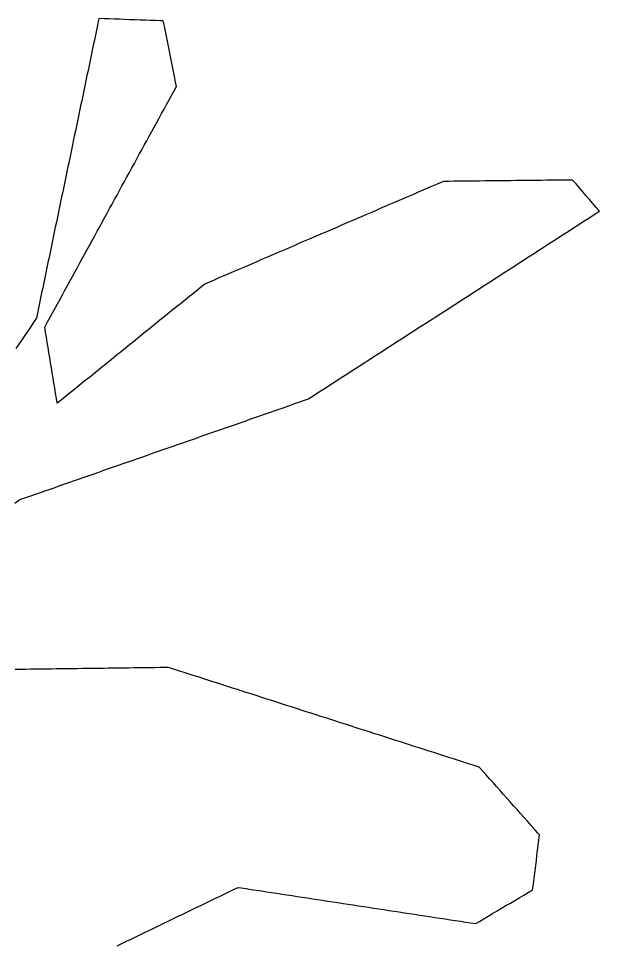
# Model space of a CAD drawing. Header units: millimetres. Extents: x 230 to 3347, y 514 to 5196.
# Drawn here: x 3234 to 3346.6, y 2708.3 to 2887.9 of the extents above; entities that cross this region are included whole.
import ezdxf

# ---------------------------------------------------------------- set-up
doc = ezdxf.new("R2010")
doc.units = ezdxf.units.MM
doc.layers.add('ALL_ISLANDS', color=7, linetype='Continuous')
doc.layers.add('OUTLINE_ISLAND_01', color=7, linetype='Continuous')

msp = doc.modelspace()

# ---------------------------------------------------------------- linework, layer by layer
at = {"layer": 'ALL_ISLANDS'}
for points in [[(3233.3006, 2794.0025), (3234.0881, 2794.6189), (3234.4569, 2794.7476), (3235.4011, 2795.0771), (3236.3453, 2795.4065), (3237.2895, 2795.736), (3238.2336, 2796.0654), (3239.1778, 2796.3949), (3240.122, 2796.7243), (3241.0661, 2797.0538), (3242.0103, 2797.3832), (3242.9545, 2797.7126), (3243.8987, 2798.0421), (3244.8428, 2798.3715), (3245.787, 2798.701), (3246.7312, 2799.0304), (3247.6754, 2799.3599), (3248.6195, 2799.6893), (3249.5637, 2800.0188), (3250.5079, 2800.3482), (3251.4521, 2800.6777), (3252.3962, 2801.0071), (3253.3404, 2801.3366), (3254.2846, 2801.666), (3255.2288, 2801.9954), (3256.1729, 2802.3249), (3257.1171, 2802.6543), (3258.0613, 2802.9838), (3259.0055, 2803.3132), (3259.9496, 2803.6427), (3260.8938, 2803.9721), (3261.838, 2804.3016), (3262.7822, 2804.631), (3263.7263, 2804.9605), (3264.6705, 2805.2899), (3265.6147, 2805.6194), (3266.5589, 2805.9488), (3267.503, 2806.2782), (3268.4472, 2806.6077), (3269.3914, 2806.9371), (3270.3356, 2807.2666), (3271.2797, 2807.596), (3272.2239, 2807.9255), (3273.1681, 2808.2549), (3274.1123, 2808.5844), (3275.0564, 2808.9138), (3276.0006, 2809.2433), (3276.9448, 2809.5727), (3277.889, 2809.9022), (3278.8331, 2810.2316), (3279.7773, 2810.561), (3280.7215, 2810.8905), (3281.6656, 2811.2199), (3282.6098, 2811.5494), (3283.554, 2811.8788), (3284.4982, 2812.2083), (3285.4423, 2812.5377), (3286.3865, 2812.8672), (3287.3307, 2813.1966), (3288.2749, 2813.5261), (3289.219, 2813.8555), (3290.1632, 2814.185), (3290.2541, 2814.2436), (3291.0945, 2814.7857), (3291.9348, 2815.3277), (3292.7751, 2815.8698), (3293.6155, 2816.4119), (3294.4558, 2816.9539), (3295.2961, 2817.496), (3296.1365, 2818.0381), (3296.9768, 2818.5801), (3297.8171, 2819.1222), (3298.6575, 2819.6643), (3299.4978, 2820.2064), (3300.3381, 2820.7484), (3301.1785, 2821.2905), (3302.0188, 2821.8326), (3302.8591, 2822.3746), (3303.6995, 2822.9167), (3304.5398, 2823.4588), (3305.3801, 2824.0008), (3306.2205, 2824.5429), (3307.0608, 2825.085), (3307.9011, 2825.627), (3308.7415, 2826.1691), (3309.5818, 2826.7112), (3310.4221, 2827.2532), (3311.2625, 2827.7953), (3312.1028, 2828.3374), (3312.9431, 2828.8794), (3313.7835, 2829.4215), (3314.6238, 2829.9636), (3315.4642, 2830.5057), (3316.3045, 2831.0477), (3317.1448, 2831.5898), (3317.9852, 2832.1319), (3318.8255, 2832.6739), (3319.6658, 2833.216), (3320.5062, 2833.7581), (3321.3465, 2834.3001), (3322.1868, 2834.8422), (3323.0272, 2835.3843), (3323.8675, 2835.9263), (3324.7078, 2836.4684), (3325.5482, 2837.0105), (3326.3885, 2837.5525), (3327.2288, 2838.0946), (3328.0692, 2838.6367), (3328.9095, 2839.1788), (3329.7498, 2839.7208), (3330.5902, 2840.2629), (3331.4305, 2840.805), (3332.2708, 2841.347), (3333.1112, 2841.8891), (3333.9515, 2842.4312), (3334.7918, 2842.9732), (3335.6322, 2843.5153), (3336.4725, 2844.0574), (3337.3128, 2844.5994), (3338.1532, 2845.1415), (3338.9935, 2845.6836), (3339.8338, 2846.2256), (3340.6742, 2846.7677), (3341.5145, 2847.3098), (3342.3548, 2847.8519), (3343.1952, 2848.3939), (3344.0355, 2848.936), (3344.8758, 2849.4781), (3345.7162, 2850.0201), (3346.5565, 2850.5622), (3345.9386, 2851.2771), (3345.2847, 2852.0337), (3344.6308, 2852.7903), (3343.9769, 2853.5469), (3343.323, 2854.3035), (3342.6691, 2855.06), (3342.0152, 2855.8166), (3341.3613, 2856.5732), (3341.3362, 2856.5729), (3340.3363, 2856.5624), (3339.3363, 2856.5519), (3338.3364, 2856.5414), (3337.3364, 2856.5309), (3336.3365, 2856.5203), (3335.3366, 2856.5098), (3334.3366, 2856.4993), (3333.3367, 2856.4888), (3332.3367, 2856.4782), (3331.3368, 2856.4677), (3330.3368, 2856.4572), (3329.3369, 2856.4467), (3328.3369, 2856.4361), (3327.337, 2856.4256), (3326.3371, 2856.4151), (3325.3371, 2856.4046), (3324.3372, 2856.394), (3323.3372, 2856.3835), (3322.3373, 2856.373), (3321.3373, 2856.3625), (3320.3374, 2856.3519), (3319.3374, 2856.3414), (3318.3375, 2856.3309), (3317.3376, 2856.3204), (3316.3376, 2856.3098), (3316.0077, 2856.168), (3315.0891, 2855.7729), (3314.1704, 2855.3779), (3313.2518, 2854.9828), (3312.3331, 2854.5878), (3311.4145, 2854.1927), (3310.4958, 2853.7977), (3309.5772, 2853.4026), (3308.6585, 2853.0075), (3307.7398, 2852.6125), (3306.8212, 2852.2174), (3305.9025, 2851.8224), (3304.9839, 2851.4273), (3304.0652, 2851.0323), (3303.1466, 2850.6372), (3302.2279, 2850.2421), (3301.3092, 2849.8471), (3300.3906, 2849.452), (3299.4719, 2849.057), (3298.5533, 2848.6619), (3297.6346, 2848.2669), (3296.716, 2847.8718), (3295.7973, 2847.4767), (3294.8786, 2847.0817), (3293.96, 2846.6866), (3293.0413, 2846.2916), (3292.1227, 2845.8965), (3291.204, 2845.5015), (3290.2854, 2845.1064), (3289.3667, 2844.7113), (3288.448, 2844.3163), (3287.5294, 2843.9212), (3286.6107, 2843.5262), (3285.6921, 2843.1311), (3284.7734, 2842.7361), (3283.8548, 2842.341), (3282.9361, 2841.946), (3282.0175, 2841.5509), (3281.0988, 2841.1558), (3280.1801, 2840.7608), (3279.2615, 2840.3657), (3278.3428, 2839.9707), (3277.4242, 2839.5756), (3276.5055, 2839.1806), (3275.5869, 2838.7855), (3274.6682, 2838.3904), (3273.7495, 2837.9954), (3272.8309, 2837.6003), (3271.9122, 2837.2053), (3270.9936, 2836.8102), (3270.0749, 2836.4152), (3269.4947, 2835.9467), (3268.7167, 2835.3184), (3267.9387, 2834.6901), (3267.1607, 2834.0619), (3266.3827, 2833.4336), (3265.6047, 2832.8053), (3264.8267, 2832.1771), (3264.0487, 2831.5488), (3263.2707, 2830.9206), (3262.4927, 2830.2923), (3261.7147, 2829.664), (3260.9367, 2829.0358), (3260.1587, 2828.4075), (3259.3807, 2827.7793), (3258.6027, 2827.151), (3257.8247, 2826.5227), (3257.0467, 2825.8945), (3256.2687, 2825.2662), (3255.4907, 2824.6379), (3254.7127, 2824.0097), (3253.9347, 2823.3814), (3253.1567, 2822.7532), (3252.3787, 2822.1249), (3251.6007, 2821.4966), (3250.8227, 2820.8684), (3250.0447, 2820.2401), (3249.2667, 2819.6118), (3248.4887, 2818.9836), (3247.7107, 2818.3553), (3246.9327, 2817.7271), (3246.1547, 2817.0988), (3245.3767, 2816.4705), (3244.5987, 2815.8423), (3243.8207, 2815.214), (3243.0427, 2814.5858), (3242.2647, 2813.9575), (3241.4867, 2813.3292), (3241.3319, 2814.2753), (3241.1704, 2815.2621), (3241.0089, 2816.249), (3240.8474, 2817.2359), (3240.686, 2818.2228), (3240.5245, 2819.2096), (3240.363, 2820.1965), (3240.2015, 2821.1834), (3240.0401, 2822.1703), (3239.8786, 2823.1571), (3239.7171, 2824.144), (3239.5556, 2825.1309), (3239.3941, 2826.1178), (3239.2327, 2827.1046), (3239.0712, 2828.0915), (3239.1462, 2828.2285), (3239.6265, 2829.1057), (3240.1067, 2829.9828), (3240.587, 2830.8599), (3241.0672, 2831.737), (3241.5475, 2832.6142), (3242.0277, 2833.4913), (3242.508, 2834.3684), (3242.9882, 2835.2456), (3243.4685, 2836.1227), (3243.9488, 2836.9998), (3244.429, 2837.8769), (3244.9093, 2838.7541), (3245.3895, 2839.6312), (3245.8698, 2840.5083), (3246.35, 2841.3855), (3246.8303, 2842.2626), (3247.3105, 2843.1397), (3247.7908, 2844.0168), (3248.2711, 2844.894), (3248.7513, 2845.7711), (3249.2316, 2846.6482), (3249.7118, 2847.5254), (3250.1921, 2848.4025), (3250.6723, 2849.2796), (3251.1526, 2850.1567), (3251.6328, 2851.0339), (3252.1131, 2851.911), (3252.5934, 2852.7881), (3253.0736, 2853.6653), (3253.5539, 2854.5424), (3254.0341, 2855.4195), (3254.5144, 2856.2966), (3254.9946, 2857.1738), (3255.4749, 2858.0509), (3255.9551, 2858.928), (3256.4354, 2859.8052), (3256.9156, 2860.6823), (3257.3959, 2861.5594), (3257.8762, 2862.4365), (3258.3564, 2863.3137), (3258.8367, 2864.1908), (3259.3169, 2865.0679), (3259.7972, 2865.9451), (3260.2774, 2866.8222), (3260.7577, 2867.6993), (3261.2379, 2868.5764), (3261.7182, 2869.4536), (3262.1985, 2870.3307), (3262.6787, 2871.2078), (3263.159, 2872.085), (3263.6392, 2872.9621), (3264.1195, 2873.8392), (3264.5997, 2874.7163), (3264.4164, 2875.6259), (3264.2189, 2876.6062), (3264.0213, 2877.5865), (3263.8238, 2878.5668), (3263.6262, 2879.547), (3263.4287, 2880.5273), (3263.2311, 2881.5076), (3263.0336, 2882.4879), (3262.836, 2883.4682), (3262.6385, 2884.4485), (3262.4409, 2885.4288), (3262.2434, 2886.4091), (3262.0458, 2887.3894), (3261.5478, 2887.4079), (3260.5485, 2887.4452), (3259.5492, 2887.4824), (3258.5499, 2887.5196), (3257.5506, 2887.5569), (3256.5513, 2887.5941), (3255.552, 2887.6313), (3254.5527, 2887.6685), (3253.5534, 2887.7058), (3252.5541, 2887.743), (3251.5548, 2887.7802), (3250.5555, 2887.8175), (3249.5561, 2887.8547), (3249.4972, 2887.5722), (3249.2928, 2886.5933), (3249.0885, 2885.6144), (3248.8842, 2884.6355), (3248.6799, 2883.6566), (3248.4755, 2882.6777), (3248.2712, 2881.6988), (3248.0669, 2880.7199), (3247.8625, 2879.741), (3247.6582, 2878.7621), (3247.4539, 2877.7832), (3247.2495, 2876.8043), (3247.0452, 2875.8254), (3246.8409, 2874.8465), (3246.6365, 2873.8676), (3246.4322, 2872.8887), (3246.2279, 2871.9098), (3246.0235, 2870.9309), (3245.8192, 2869.952), (3245.6149, 2868.9731), (3245.4105, 2867.9942), (3245.2062, 2867.0153), (3245.0019, 2866.0364), (3244.7975, 2865.0575), (3244.5932, 2864.0786), (3244.3889, 2863.0997), (3244.1846, 2862.1207), (3243.9802, 2861.1418), (3243.7759, 2860.1629), (3243.5716, 2859.184), (3243.3672, 2858.2051), (3243.1629, 2857.2262), (3242.9586, 2856.2473), (3242.7542, 2855.2684), (3242.5499, 2854.2895), (3242.3456, 2853.3106), (3242.1412, 2852.3317), (3241.9369, 2851.3528), (3241.7326, 2850.3739), (3241.5282, 2849.395), (3241.3239, 2848.4161), (3241.1196, 2847.4372), (3240.9152, 2846.4583), (3240.7109, 2845.4794), (3240.5066, 2844.5005), (3240.3022, 2843.5216), (3240.0979, 2842.5427), (3239.8936, 2841.5638), (3239.6892, 2840.5849), (3239.4849, 2839.606), (3239.2806, 2838.6271), (3239.0763, 2837.6482), (3238.8719, 2836.6693), (3238.6676, 2835.6904), (3238.4633, 2834.7115), (3238.2589, 2833.7326), (3238.0546, 2832.7537), (3237.8503, 2831.7748), (3237.6459, 2830.7959), (3237.4416, 2829.817), (3237.3925, 2829.7439), (3236.8349, 2828.9138), (3236.2773, 2828.0837), (3235.7197, 2827.2536), (3235.1621, 2826.4235), (3234.6044, 2825.5934), (3234.0468, 2824.7633), (3233.4892, 2823.9332)], [(3253.1074, 2708.2603), (3254.0079, 2708.6951), (3254.9085, 2709.1298), (3255.809, 2709.5646), (3256.7096, 2709.9993), (3257.6101, 2710.4341), (3258.5107, 2710.8688), (3259.4112, 2711.3036), (3260.3118, 2711.7383), (3261.2123, 2712.1731), (3262.1129, 2712.6078), (3263.0134, 2713.0426), (3263.914, 2713.4773), (3264.8145, 2713.9121), (3265.7151, 2714.3468), (3266.6156, 2714.7816), (3267.5162, 2715.2163), (3268.4167, 2715.6511), (3269.3173, 2716.0858), (3270.2178, 2716.5206), (3271.1184, 2716.9553), (3272.0189, 2717.3901), (3272.9195, 2717.8248), (3273.82, 2718.2596), (3274.7206, 2718.6943), (3275.6211, 2719.1291), (3276.5217, 2719.5638), (3277.0993, 2719.4759), (3278.0879, 2719.3253), (3279.0765, 2719.1747), (3280.0651, 2719.0241), (3281.0537, 2718.8735), (3282.0423, 2718.7229), (3283.0309, 2718.5723), (3284.0195, 2718.4217), (3285.0081, 2718.2712), (3285.9967, 2718.1206), (3286.9853, 2717.97), (3287.9739, 2717.8194), (3288.9625, 2717.6688), (3289.9511, 2717.5182), (3290.9397, 2717.3676), (3291.9283, 2717.2171), (3292.9169, 2717.0665), (3293.9055, 2716.9159), (3294.8941, 2716.7653), (3295.8827, 2716.6147), (3296.8713, 2716.4641), (3297.8599, 2716.3135), (3298.8485, 2716.163), (3299.837, 2716.0124), (3300.8256, 2715.8618), (3301.8142, 2715.7112), (3302.8028, 2715.5606), (3303.7914, 2715.41), (3304.78, 2715.2594), (3305.7686, 2715.1089), (3306.7572, 2714.9583), (3307.7458, 2714.8077), (3308.7344, 2714.6571), (3309.723, 2714.5065), (3310.7116, 2714.3559), (3311.7002, 2714.2053), (3312.6888, 2714.0547), (3313.6774, 2713.9042), (3314.666, 2713.7536), (3315.6546, 2713.603), (3316.6432, 2713.4524), (3317.6318, 2713.3018), (3318.6204, 2713.1512), (3319.609, 2713.0006), (3320.5976, 2712.8501), (3321.5862, 2712.6995), (3322.5748, 2712.5489), (3323.2808, 2712.9684), (3324.1405, 2713.4792), (3325.0002, 2713.99), (3325.8599, 2714.5008), (3326.7196, 2715.0116), (3327.5793, 2715.5224), (3328.439, 2716.0332), (3329.2987, 2716.544), (3330.1584, 2717.0548), (3331.0181, 2717.5656), (3331.8778, 2718.0765), (3332.7375, 2718.5873), (3333.5972, 2719.0981), (3333.6887, 2719.8129), (3333.8157, 2720.8048), (3333.9427, 2721.7967), (3334.0696, 2722.7887), (3334.1966, 2723.7806), (3334.3236, 2724.7725), (3334.4506, 2725.7644), (3334.5776, 2726.7563), (3334.7045, 2727.7482), (3334.8315, 2728.7401), (3334.9585, 2729.732), (3334.5794, 2730.1574), (3333.914, 2730.9039), (3333.2487, 2731.6504), (3332.5833, 2732.397), (3331.918, 2733.1435), (3331.2526, 2733.89), (3330.5873, 2734.6366), (3329.9219, 2735.3831), (3329.2565, 2736.1296), (3328.5912, 2736.8761), (3327.9258, 2737.6227), (3327.2605, 2738.3692), (3326.5951, 2739.1157), (3325.9298, 2739.8623), (3325.2644, 2740.6088), (3324.5991, 2741.3553), (3323.9337, 2742.1018), (3323.2684, 2742.8484), (3323.0559, 2742.9165), (3322.1037, 2743.2218), (3321.1514, 2743.5271), (3320.1992, 2743.8324), (3319.2469, 2744.1378), (3318.2947, 2744.4431), (3317.3424, 2744.7484), (3316.3902, 2745.0537), (3315.4379, 2745.359), (3314.4857, 2745.6644), (3313.5334, 2745.9697), (3312.5812, 2746.275), (3311.6289, 2746.5803), (3310.6767, 2746.8856), (3309.7244, 2747.191), (3308.7722, 2747.4963), (3307.8199, 2747.8016), (3306.8677, 2748.1069), (3305.9154, 2748.4122), (3304.9632, 2748.7176), (3304.0109, 2749.0229), (3303.0587, 2749.3282), (3302.1064, 2749.6335), (3301.1542, 2749.9388), (3300.2019, 2750.2441), (3299.2497, 2750.5495), (3298.2974, 2750.8548), (3297.3452, 2751.1601), (3296.3929, 2751.4654), (3295.4407, 2751.7707), (3294.4884, 2752.0761), (3293.5362, 2752.3814), (3292.5839, 2752.6867), (3291.6317, 2752.992), (3290.6794, 2753.2973), (3289.7272, 2753.6027), (3288.7749, 2753.908), (3287.8227, 2754.2133), (3286.8704, 2754.5186), (3285.9182, 2754.8239), (3284.9659, 2755.1293), (3284.0137, 2755.4346), (3283.0614, 2755.7399), (3282.1092, 2756.0452), (3281.1569, 2756.3505), (3280.2047, 2756.6559), (3279.2524, 2756.9612), (3278.3002, 2757.2665), (3277.3479, 2757.5718), (3276.3957, 2757.8771), (3275.4434, 2758.1824), (3274.4912, 2758.4878), (3273.5389, 2758.7931), (3272.5867, 2759.0984), (3271.6344, 2759.4037), (3270.6822, 2759.709), (3269.7299, 2760.0144), (3268.7777, 2760.3197), (3267.8254, 2760.625), (3266.8732, 2760.9303), (3265.9209, 2761.2356), (3264.9687, 2761.541), (3264.0164, 2761.8463), (3263.0642, 2762.1516), (3262.3557, 2762.1424), (3261.3558, 2762.1295), (3260.3559, 2762.1165), (3259.356, 2762.1036), (3258.3561, 2762.0906), (3257.3562, 2762.0777), (3256.3562, 2762.0647), (3255.3563, 2762.0517), (3254.3564, 2762.0388), (3253.3565, 2762.0258), (3252.3566, 2762.0129), (3251.3567, 2761.9999), (3250.3567, 2761.987), (3249.3568, 2761.974), (3248.3569, 2761.9611), (3247.357, 2761.9481), (3246.3571, 2761.9352), (3245.3572, 2761.9222), (3244.3572, 2761.9093), (3243.3573, 2761.8963), (3242.3574, 2761.8834), (3241.3575, 2761.8704), (3240.3576, 2761.8574), (3239.3577, 2761.8445), (3238.3578, 2761.8315), (3237.3578, 2761.8186), (3236.3579, 2761.8056), (3235.358, 2761.7927), (3234.3581, 2761.7797), (3233.3582, 2761.7668)]]:
    msp.add_lwpolyline(points, dxfattribs=at)
at = {"layer": 'OUTLINE_ISLAND_01'}
for points in [[(3233.3006, 2794.0025), (3234.0881, 2794.6189), (3234.4569, 2794.7476), (3235.4011, 2795.0771), (3236.3453, 2795.4065), (3237.2895, 2795.736), (3238.2336, 2796.0654), (3239.1778, 2796.3949), (3240.122, 2796.7243), (3241.0661, 2797.0538), (3242.0103, 2797.3832), (3242.9545, 2797.7126), (3243.8987, 2798.0421), (3244.8428, 2798.3715), (3245.787, 2798.701), (3246.7312, 2799.0304), (3247.6754, 2799.3599), (3248.6195, 2799.6893), (3249.5637, 2800.0188), (3250.5079, 2800.3482), (3251.4521, 2800.6777), (3252.3962, 2801.0071), (3253.3404, 2801.3366), (3254.2846, 2801.666), (3255.2288, 2801.9954), (3256.1729, 2802.3249), (3257.1171, 2802.6543), (3258.0613, 2802.9838), (3259.0055, 2803.3132), (3259.9496, 2803.6427), (3260.8938, 2803.9721), (3261.838, 2804.3016), (3262.7822, 2804.631), (3263.7263, 2804.9605), (3264.6705, 2805.2899), (3265.6147, 2805.6194), (3266.5589, 2805.9488), (3267.503, 2806.2782), (3268.4472, 2806.6077), (3269.3914, 2806.9371), (3270.3356, 2807.2666), (3271.2797, 2807.596), (3272.2239, 2807.9255), (3273.1681, 2808.2549), (3274.1123, 2808.5844), (3275.0564, 2808.9138), (3276.0006, 2809.2433), (3276.9448, 2809.5727), (3277.889, 2809.9022), (3278.8331, 2810.2316), (3279.7773, 2810.561), (3280.7215, 2810.8905), (3281.6656, 2811.2199), (3282.6098, 2811.5494), (3283.554, 2811.8788), (3284.4982, 2812.2083), (3285.4423, 2812.5377), (3286.3865, 2812.8672), (3287.3307, 2813.1966), (3288.2749, 2813.5261), (3289.219, 2813.8555), (3290.1632, 2814.185), (3290.2541, 2814.2436), (3291.0945, 2814.7857), (3291.9348, 2815.3277), (3292.7751, 2815.8698), (3293.6155, 2816.4119), (3294.4558, 2816.9539), (3295.2961, 2817.496), (3296.1365, 2818.0381), (3296.9768, 2818.5801), (3297.8171, 2819.1222), (3298.6575, 2819.6643), (3299.4978, 2820.2064), (3300.3381, 2820.7484), (3301.1785, 2821.2905), (3302.0188, 2821.8326), (3302.8591, 2822.3746), (3303.6995, 2822.9167), (3304.5398, 2823.4588), (3305.3801, 2824.0008), (3306.2205, 2824.5429), (3307.0608, 2825.085), (3307.9011, 2825.627), (3308.7415, 2826.1691), (3309.5818, 2826.7112), (3310.4221, 2827.2532), (3311.2625, 2827.7953), (3312.1028, 2828.3374), (3312.9431, 2828.8794), (3313.7835, 2829.4215), (3314.6238, 2829.9636), (3315.4642, 2830.5057), (3316.3045, 2831.0477), (3317.1448, 2831.5898), (3317.9852, 2832.1319), (3318.8255, 2832.6739), (3319.6658, 2833.216), (3320.5062, 2833.7581), (3321.3465, 2834.3001), (3322.1868, 2834.8422), (3323.0272, 2835.3843), (3323.8675, 2835.9263), (3324.7078, 2836.4684), (3325.5482, 2837.0105), (3326.3885, 2837.5525), (3327.2288, 2838.0946), (3328.0692, 2838.6367), (3328.9095, 2839.1788), (3329.7498, 2839.7208), (3330.5902, 2840.2629), (3331.4305, 2840.805), (3332.2708, 2841.347), (3333.1112, 2841.8891), (3333.9515, 2842.4312), (3334.7918, 2842.9732), (3335.6322, 2843.5153), (3336.4725, 2844.0574), (3337.3128, 2844.5994), (3338.1532, 2845.1415), (3338.9935, 2845.6836), (3339.8338, 2846.2256), (3340.6742, 2846.7677), (3341.5145, 2847.3098), (3342.3548, 2847.8519), (3343.1952, 2848.3939), (3344.0355, 2848.936), (3344.8758, 2849.4781), (3345.7162, 2850.0201), (3346.5565, 2850.5622), (3345.9386, 2851.2771), (3345.2847, 2852.0337), (3344.6308, 2852.7903), (3343.9769, 2853.5469), (3343.323, 2854.3035), (3342.6691, 2855.06), (3342.0152, 2855.8166), (3341.3613, 2856.5732), (3341.3362, 2856.5729), (3340.3363, 2856.5624), (3339.3363, 2856.5519), (3338.3364, 2856.5414), (3337.3364, 2856.5309), (3336.3365, 2856.5203), (3335.3366, 2856.5098), (3334.3366, 2856.4993), (3333.3367, 2856.4888), (3332.3367, 2856.4782), (3331.3368, 2856.4677), (3330.3368, 2856.4572), (3329.3369, 2856.4467), (3328.3369, 2856.4361), (3327.337, 2856.4256), (3326.3371, 2856.4151), (3325.3371, 2856.4046), (3324.3372, 2856.394), (3323.3372, 2856.3835), (3322.3373, 2856.373), (3321.3373, 2856.3625), (3320.3374, 2856.3519), (3319.3374, 2856.3414), (3318.3375, 2856.3309), (3317.3376, 2856.3204), (3316.3376, 2856.3098), (3316.0077, 2856.168), (3315.0891, 2855.7729), (3314.1704, 2855.3779), (3313.2518, 2854.9828), (3312.3331, 2854.5878), (3311.4145, 2854.1927), (3310.4958, 2853.7977), (3309.5772, 2853.4026), (3308.6585, 2853.0075), (3307.7398, 2852.6125), (3306.8212, 2852.2174), (3305.9025, 2851.8224), (3304.9839, 2851.4273), (3304.0652, 2851.0323), (3303.1466, 2850.6372), (3302.2279, 2850.2421), (3301.3092, 2849.8471), (3300.3906, 2849.452), (3299.4719, 2849.057), (3298.5533, 2848.6619), (3297.6346, 2848.2669), (3296.716, 2847.8718), (3295.7973, 2847.4767), (3294.8786, 2847.0817), (3293.96, 2846.6866), (3293.0413, 2846.2916), (3292.1227, 2845.8965), (3291.204, 2845.5015), (3290.2854, 2845.1064), (3289.3667, 2844.7113), (3288.448, 2844.3163), (3287.5294, 2843.9212), (3286.6107, 2843.5262), (3285.6921, 2843.1311), (3284.7734, 2842.7361), (3283.8548, 2842.341), (3282.9361, 2841.946), (3282.0175, 2841.5509), (3281.0988, 2841.1558), (3280.1801, 2840.7608), (3279.2615, 2840.3657), (3278.3428, 2839.9707), (3277.4242, 2839.5756), (3276.5055, 2839.1806), (3275.5869, 2838.7855), (3274.6682, 2838.3904), (3273.7495, 2837.9954), (3272.8309, 2837.6003), (3271.9122, 2837.2053), (3270.9936, 2836.8102), (3270.0749, 2836.4152), (3269.4947, 2835.9467), (3268.7167, 2835.3184), (3267.9387, 2834.6901), (3267.1607, 2834.0619), (3266.3827, 2833.4336), (3265.6047, 2832.8053), (3264.8267, 2832.1771), (3264.0487, 2831.5488), (3263.2707, 2830.9206), (3262.4927, 2830.2923), (3261.7147, 2829.664), (3260.9367, 2829.0358), (3260.1587, 2828.4075), (3259.3807, 2827.7793), (3258.6027, 2827.151), (3257.8247, 2826.5227), (3257.0467, 2825.8945), (3256.2687, 2825.2662), (3255.4907, 2824.6379), (3254.7127, 2824.0097), (3253.9347, 2823.3814), (3253.1567, 2822.7532), (3252.3787, 2822.1249), (3251.6007, 2821.4966), (3250.8227, 2820.8684), (3250.0447, 2820.2401), (3249.2667, 2819.6118), (3248.4887, 2818.9836), (3247.7107, 2818.3553), (3246.9327, 2817.7271), (3246.1547, 2817.0988), (3245.3767, 2816.4705), (3244.5987, 2815.8423), (3243.8207, 2815.214), (3243.0427, 2814.5858), (3242.2647, 2813.9575), (3241.4867, 2813.3292), (3241.3319, 2814.2753), (3241.1704, 2815.2621), (3241.0089, 2816.249), (3240.8474, 2817.2359), (3240.686, 2818.2228), (3240.5245, 2819.2096), (3240.363, 2820.1965), (3240.2015, 2821.1834), (3240.0401, 2822.1703), (3239.8786, 2823.1571), (3239.7171, 2824.144), (3239.5556, 2825.1309), (3239.3941, 2826.1178), (3239.2327, 2827.1046), (3239.0712, 2828.0915), (3239.1462, 2828.2285), (3239.6265, 2829.1057), (3240.1067, 2829.9828), (3240.587, 2830.8599), (3241.0672, 2831.737), (3241.5475, 2832.6142), (3242.0277, 2833.4913), (3242.508, 2834.3684), (3242.9882, 2835.2456), (3243.4685, 2836.1227), (3243.9488, 2836.9998), (3244.429, 2837.8769), (3244.9093, 2838.7541), (3245.3895, 2839.6312), (3245.8698, 2840.5083), (3246.35, 2841.3855), (3246.8303, 2842.2626), (3247.3105, 2843.1397), (3247.7908, 2844.0168), (3248.2711, 2844.894), (3248.7513, 2845.7711), (3249.2316, 2846.6482), (3249.7118, 2847.5254), (3250.1921, 2848.4025), (3250.6723, 2849.2796), (3251.1526, 2850.1567), (3251.6328, 2851.0339), (3252.1131, 2851.911), (3252.5934, 2852.7881), (3253.0736, 2853.6653), (3253.5539, 2854.5424), (3254.0341, 2855.4195), (3254.5144, 2856.2966), (3254.9946, 2857.1738), (3255.4749, 2858.0509), (3255.9551, 2858.928), (3256.4354, 2859.8052), (3256.9156, 2860.6823), (3257.3959, 2861.5594), (3257.8762, 2862.4365), (3258.3564, 2863.3137), (3258.8367, 2864.1908), (3259.3169, 2865.0679), (3259.7972, 2865.9451), (3260.2774, 2866.8222), (3260.7577, 2867.6993), (3261.2379, 2868.5764), (3261.7182, 2869.4536), (3262.1985, 2870.3307), (3262.6787, 2871.2078), (3263.159, 2872.085), (3263.6392, 2872.9621), (3264.1195, 2873.8392), (3264.5997, 2874.7163), (3264.4164, 2875.6259), (3264.2189, 2876.6062), (3264.0213, 2877.5865), (3263.8238, 2878.5668), (3263.6262, 2879.547), (3263.4287, 2880.5273), (3263.2311, 2881.5076), (3263.0336, 2882.4879), (3262.836, 2883.4682), (3262.6385, 2884.4485), (3262.4409, 2885.4288), (3262.2434, 2886.4091), (3262.0458, 2887.3894), (3261.5478, 2887.4079), (3260.5485, 2887.4452), (3259.5492, 2887.4824), (3258.5499, 2887.5196), (3257.5506, 2887.5569), (3256.5513, 2887.5941), (3255.552, 2887.6313), (3254.5527, 2887.6685), (3253.5534, 2887.7058), (3252.5541, 2887.743), (3251.5548, 2887.7802), (3250.5555, 2887.8175), (3249.5561, 2887.8547), (3249.4972, 2887.5722), (3249.2928, 2886.5933), (3249.0885, 2885.6144), (3248.8842, 2884.6355), (3248.6799, 2883.6566), (3248.4755, 2882.6777), (3248.2712, 2881.6988), (3248.0669, 2880.7199), (3247.8625, 2879.741), (3247.6582, 2878.7621), (3247.4539, 2877.7832), (3247.2495, 2876.8043), (3247.0452, 2875.8254), (3246.8409, 2874.8465), (3246.6365, 2873.8676), (3246.4322, 2872.8887), (3246.2279, 2871.9098), (3246.0235, 2870.9309), (3245.8192, 2869.952), (3245.6149, 2868.9731), (3245.4105, 2867.9942), (3245.2062, 2867.0153), (3245.0019, 2866.0364), (3244.7975, 2865.0575), (3244.5932, 2864.0786), (3244.3889, 2863.0997), (3244.1846, 2862.1207), (3243.9802, 2861.1418), (3243.7759, 2860.1629), (3243.5716, 2859.184), (3243.3672, 2858.2051), (3243.1629, 2857.2262), (3242.9586, 2856.2473), (3242.7542, 2855.2684), (3242.5499, 2854.2895), (3242.3456, 2853.3106), (3242.1412, 2852.3317), (3241.9369, 2851.3528), (3241.7326, 2850.3739), (3241.5282, 2849.395), (3241.3239, 2848.4161), (3241.1196, 2847.4372), (3240.9152, 2846.4583), (3240.7109, 2845.4794), (3240.5066, 2844.5005), (3240.3022, 2843.5216), (3240.0979, 2842.5427), (3239.8936, 2841.5638), (3239.6892, 2840.5849), (3239.4849, 2839.606), (3239.2806, 2838.6271), (3239.0763, 2837.6482), (3238.8719, 2836.6693), (3238.6676, 2835.6904), (3238.4633, 2834.7115), (3238.2589, 2833.7326), (3238.0546, 2832.7537), (3237.8503, 2831.7748), (3237.6459, 2830.7959), (3237.4416, 2829.817), (3237.3925, 2829.7439), (3236.8349, 2828.9138), (3236.2773, 2828.0837), (3235.7197, 2827.2536), (3235.1621, 2826.4235), (3234.6044, 2825.5934), (3234.0468, 2824.7633), (3233.4892, 2823.9332)], [(3253.1074, 2708.2603), (3254.0079, 2708.6951), (3254.9085, 2709.1298), (3255.809, 2709.5646), (3256.7096, 2709.9993), (3257.6101, 2710.4341), (3258.5107, 2710.8688), (3259.4112, 2711.3036), (3260.3118, 2711.7383), (3261.2123, 2712.1731), (3262.1129, 2712.6078), (3263.0134, 2713.0426), (3263.914, 2713.4773), (3264.8145, 2713.9121), (3265.7151, 2714.3468), (3266.6156, 2714.7816), (3267.5162, 2715.2163), (3268.4167, 2715.6511), (3269.3173, 2716.0858), (3270.2178, 2716.5206), (3271.1184, 2716.9553), (3272.0189, 2717.3901), (3272.9195, 2717.8248), (3273.82, 2718.2596), (3274.7206, 2718.6943), (3275.6211, 2719.1291), (3276.5217, 2719.5638), (3277.0993, 2719.4759), (3278.0879, 2719.3253), (3279.0765, 2719.1747), (3280.0651, 2719.0241), (3281.0537, 2718.8735), (3282.0423, 2718.7229), (3283.0309, 2718.5723), (3284.0195, 2718.4217), (3285.0081, 2718.2712), (3285.9967, 2718.1206), (3286.9853, 2717.97), (3287.9739, 2717.8194), (3288.9625, 2717.6688), (3289.9511, 2717.5182), (3290.9397, 2717.3676), (3291.9283, 2717.2171), (3292.9169, 2717.0665), (3293.9055, 2716.9159), (3294.8941, 2716.7653), (3295.8827, 2716.6147), (3296.8713, 2716.4641), (3297.8599, 2716.3135), (3298.8485, 2716.163), (3299.837, 2716.0124), (3300.8256, 2715.8618), (3301.8142, 2715.7112), (3302.8028, 2715.5606), (3303.7914, 2715.41), (3304.78, 2715.2594), (3305.7686, 2715.1089), (3306.7572, 2714.9583), (3307.7458, 2714.8077), (3308.7344, 2714.6571), (3309.723, 2714.5065), (3310.7116, 2714.3559), (3311.7002, 2714.2053), (3312.6888, 2714.0547), (3313.6774, 2713.9042), (3314.666, 2713.7536), (3315.6546, 2713.603), (3316.6432, 2713.4524), (3317.6318, 2713.3018), (3318.6204, 2713.1512), (3319.609, 2713.0006), (3320.5976, 2712.8501), (3321.5862, 2712.6995), (3322.5748, 2712.5489), (3323.2808, 2712.9684), (3324.1405, 2713.4792), (3325.0002, 2713.99), (3325.8599, 2714.5008), (3326.7196, 2715.0116), (3327.5793, 2715.5224), (3328.439, 2716.0332), (3329.2987, 2716.544), (3330.1584, 2717.0548), (3331.0181, 2717.5656), (3331.8778, 2718.0765), (3332.7375, 2718.5873), (3333.5972, 2719.0981), (3333.6887, 2719.8129), (3333.8157, 2720.8048), (3333.9427, 2721.7967), (3334.0696, 2722.7887), (3334.1966, 2723.7806), (3334.3236, 2724.7725), (3334.4506, 2725.7644), (3334.5776, 2726.7563), (3334.7045, 2727.7482), (3334.8315, 2728.7401), (3334.9585, 2729.732), (3334.5794, 2730.1574), (3333.914, 2730.9039), (3333.2487, 2731.6504), (3332.5833, 2732.397), (3331.918, 2733.1435), (3331.2526, 2733.89), (3330.5873, 2734.6366), (3329.9219, 2735.3831), (3329.2565, 2736.1296), (3328.5912, 2736.8761), (3327.9258, 2737.6227), (3327.2605, 2738.3692), (3326.5951, 2739.1157), (3325.9298, 2739.8623), (3325.2644, 2740.6088), (3324.5991, 2741.3553), (3323.9337, 2742.1018), (3323.2684, 2742.8484), (3323.0559, 2742.9165), (3322.1037, 2743.2218), (3321.1514, 2743.5271), (3320.1992, 2743.8324), (3319.2469, 2744.1378), (3318.2947, 2744.4431), (3317.3424, 2744.7484), (3316.3902, 2745.0537), (3315.4379, 2745.359), (3314.4857, 2745.6644), (3313.5334, 2745.9697), (3312.5812, 2746.275), (3311.6289, 2746.5803), (3310.6767, 2746.8856), (3309.7244, 2747.191), (3308.7722, 2747.4963), (3307.8199, 2747.8016), (3306.8677, 2748.1069), (3305.9154, 2748.4122), (3304.9632, 2748.7176), (3304.0109, 2749.0229), (3303.0587, 2749.3282), (3302.1064, 2749.6335), (3301.1542, 2749.9388), (3300.2019, 2750.2441), (3299.2497, 2750.5495), (3298.2974, 2750.8548), (3297.3452, 2751.1601), (3296.3929, 2751.4654), (3295.4407, 2751.7707), (3294.4884, 2752.0761), (3293.5362, 2752.3814), (3292.5839, 2752.6867), (3291.6317, 2752.992), (3290.6794, 2753.2973), (3289.7272, 2753.6027), (3288.7749, 2753.908), (3287.8227, 2754.2133), (3286.8704, 2754.5186), (3285.9182, 2754.8239), (3284.9659, 2755.1293), (3284.0137, 2755.4346), (3283.0614, 2755.7399), (3282.1092, 2756.0452), (3281.1569, 2756.3505), (3280.2047, 2756.6559), (3279.2524, 2756.9612), (3278.3002, 2757.2665), (3277.3479, 2757.5718), (3276.3957, 2757.8771), (3275.4434, 2758.1824), (3274.4912, 2758.4878), (3273.5389, 2758.7931), (3272.5867, 2759.0984), (3271.6344, 2759.4037), (3270.6822, 2759.709), (3269.7299, 2760.0144), (3268.7777, 2760.3197), (3267.8254, 2760.625), (3266.8732, 2760.9303), (3265.9209, 2761.2356), (3264.9687, 2761.541), (3264.0164, 2761.8463), (3263.0642, 2762.1516), (3262.3557, 2762.1424), (3261.3558, 2762.1295), (3260.3559, 2762.1165), (3259.356, 2762.1036), (3258.3561, 2762.0906), (3257.3562, 2762.0777), (3256.3562, 2762.0647), (3255.3563, 2762.0517), (3254.3564, 2762.0388), (3253.3565, 2762.0258), (3252.3566, 2762.0129), (3251.3567, 2761.9999), (3250.3567, 2761.987), (3249.3568, 2761.974), (3248.3569, 2761.9611), (3247.357, 2761.9481), (3246.3571, 2761.9352), (3245.3572, 2761.9222), (3244.3572, 2761.9093), (3243.3573, 2761.8963), (3242.3574, 2761.8834), (3241.3575, 2761.8704), (3240.3576, 2761.8574), (3239.3577, 2761.8445), (3238.3578, 2761.8315), (3237.3578, 2761.8186), (3236.3579, 2761.8056), (3235.358, 2761.7927), (3234.3581, 2761.7797), (3233.3582, 2761.7668)]]:
    msp.add_lwpolyline(points, dxfattribs=at)

doc.saveas('drawing.dxf')
